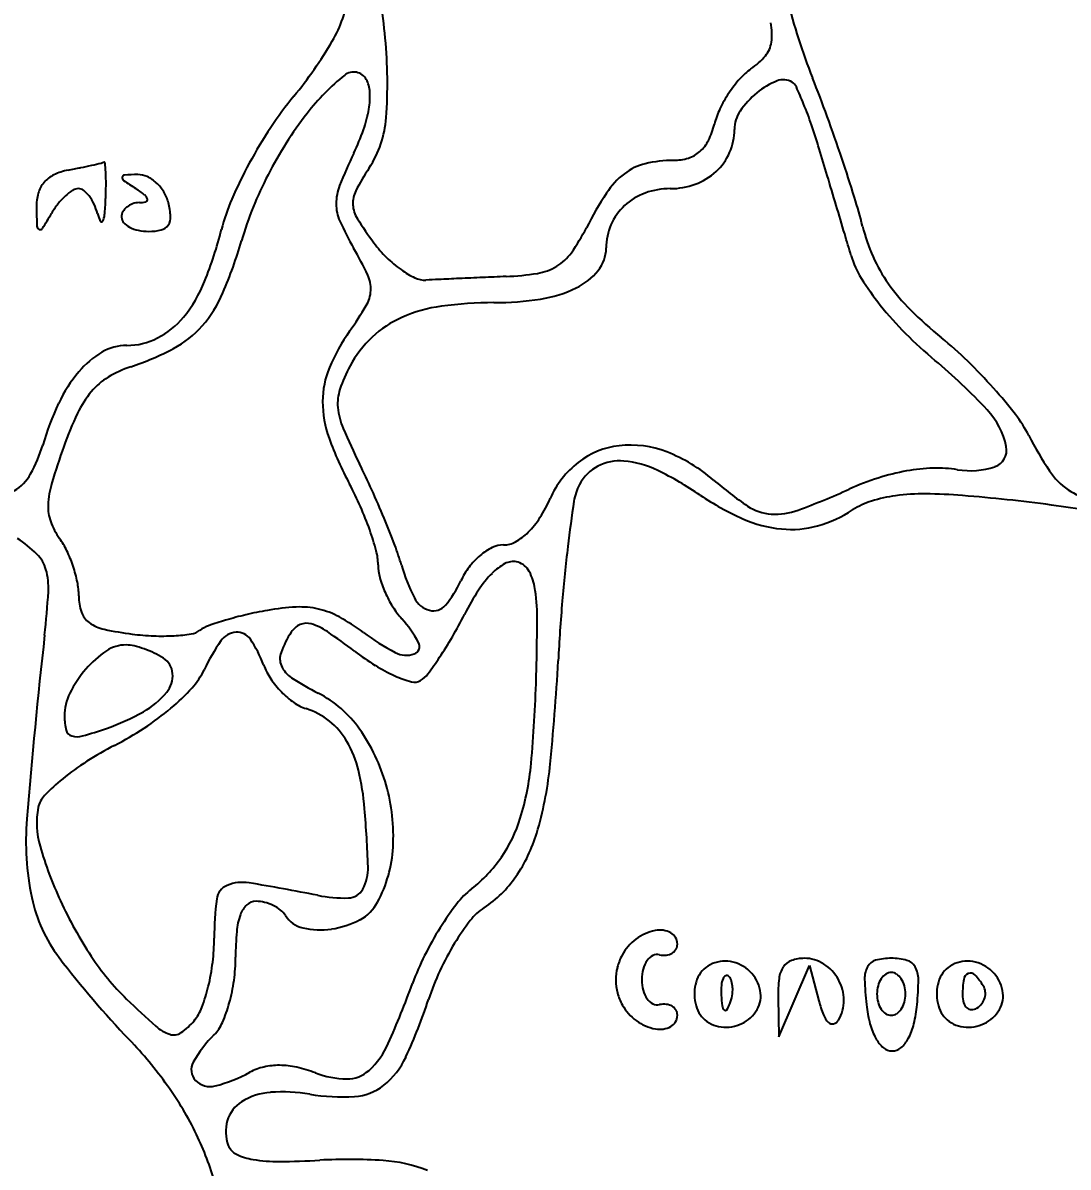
# Model space of a CAD drawing. Header units: millimetres. Extents: x 56222 to 3066687, y -650199 to -121287.
# Drawn here: x 135229.52 to 135234.33, y -182852.81 to -182847.54 of the extents above; entities that cross this region are included whole.
import ezdxf
from ezdxf import colors
from ezdxf.entities.mleader import LeaderData, LeaderLine
from ezdxf.math import Vec2, Vec3

# ---------------------------------------------------------------- set-up
doc = ezdxf.new("R2010")
doc.units = ezdxf.units.MM
doc.header["$MEASUREMENT"] = 0
doc.layers.add('Text', color=7, linetype='Continuous', lineweight=15)
doc.styles.add('style4', font='ARIALN.TTF')

msp = doc.modelspace()

# ---------------------------------------------------------------- linework, layer by layer
for p, q in [((135233.0691, -182852.045), (135233.1395, -182851.8809)), ((135233.1395, -182851.8809), (135233.1826, -182852.0443)), ((135232.9947, -182852.0286), (135232.9988, -182852.209)), ((135232.9988, -182852.209), (135233.0691, -182852.045))]:
    msp.add_line(p, q)
for centre, radius, start, end in [((135228.9668, -182847.8204), 2.2294, 5.3478, 14.6859), ((135230.4334, -182847.3286), 0.5899, 329.6852, 351.9547), ((135235.9504, -182846.6888), 3.0082, 194.3113, 201.5859), ((135232.6944, -182847.5956), 0.2718, 352.4303, 11.3111), ((135228.9667, -182847.8205), 2.2295, 355.9353, 5.3479), ((135229.2873, -182846.6584), 1.9175, 320.4313, 329.6851), ((135232.8444, -182847.6156), 0.1205, 319.7223, 352.4304), ((135232.668, -182847.4661), 0.3517, 305.0084, 319.7223), ((135231.041, -182847.8349), 0.0664, 29.2326, 128.6212), ((135233.0389, -182847.9956), 0.2948, 125.0085, 138.4701), ((135231.6461, -182848.5923), 1.0358, 128.6213, 142.3202), ((135230.9838, -182847.8668), 0.1319, 2.7378, 29.2326), ((135233.2578, -182848.1895), 0.5872, 138.4701, 146.509), ((135233.123, -182848.1397), 0.3562, 111.965, 129.3083), ((135233.0188, -182847.8812), 0.0775, 58.2826, 111.9651), ((135233.0335, -182847.8574), 0.0496, 24.3185, 58.2824), ((135226.9984, -182850.2306), 6.6191, 19.94377, 21.58584), ((135232.0407, -182848.9337), 1.6543, 140.4313, 146.612), ((135230.7494, -182847.8781), 0.3666, 350.3815, 2.7379), ((135233.2733, -182848.1997), 0.6058, 146.509, 154.4607), ((135233.1537, -182848.1771), 0.4046, 129.3082, 145.6321), ((135231.0796, -182848.7404), 2.1937, 22.0974, 24.3186), ((135231.3341, -182848.637), 1.919, 19.0197, 22.0974), ((135232.2884, -182849.0884), 1.8474, 142.3202, 152.7031), ((135230.5525, -182847.8447), 0.5663, 340.4394, 350.3815), ((135230.7063, -182847.9441), 0.4855, 326.7662, 355.9353), ((135233.0626, -182848.0991), 0.3723, 154.4607, 165.9107), ((135232.9428, -182848.0329), 0.1492, 145.632, 180), ((135224.8487, -182851.0106), 8.9059, 18.62918, 19.94376), ((135232.5329, -182849.2581), 2.2438, 146.6119, 151.5301), ((135230.0226, -182847.6564), 1.1286, 334.5051, 340.4394), ((135232.3398, -182847.9176), 0.373, 333.6828, 345.9107), ((135232.5277, -182848.0329), 0.2659, 336.4735, 0), ((135230.2987, -182848.994), 3.0142, 16.8254, 19.0197), ((135232.5229, -182848.0082), 0.1687, 311.5511, 333.6828), ((135233.24, -182849.1907), 2.4358, 154.5051, 158.32), ((135232.5385, -182848.0258), 0.1451, 287.3235, 311.551), ((135232.5313, -182848.0345), 0.262, 312.6851, 336.4735), ((135175.4255, -182865.5878), 60.3415, 16.70305, 16.825434), ((135229.2434, -182845.5987), 2.6654, 281.7049, 282.8341), ((135229.0079, -182844.5647), 3.7259, 282.8341, 283.5132), ((135229.8671, -182848.14), 0.0488, 283.5133, 298.5784), ((135229.8925, -182848.1866), 0.00422, 5.3057, 118.5781), ((135228.8504, -182848.2834), 1.0508, 2.9347, 5.306), ((135232.3907, -182849.181), 2.082, 151.5301, 156.5715), ((135232.4411, -182848.4356), 0.2516, 103.4034, 127.7401), ((135232.5176, -182848.7566), 0.5816, 90.3933, 103.4033), ((135232.512, -182847.9408), 0.2342, 270.3933, 287.3236), ((135225.5648, -182850.7692), 8.1502, 17.29969, 18.62917), ((135229.7205, -182848.366), 0.1377, 115.5, 139.6629), ((135229.7775, -182848.4855), 0.2701, 100.9022, 115.4999), ((135228.9313, -182844.0922), 4.204, 280.9022, 281.7048), ((135228.9645, -182848.2776), 0.9366, 359.4941, 2.9347), ((135229.9867, -182848.254), 0.0114, 93.351, 172.2867), ((135230.0584, -182849.479), 1.2385, 90.5372, 93.3509), ((135230.0478, -182848.3409), 0.1003, 64.8808, 90.5372), ((135230.0194, -182848.4014), 0.1671, 47.3741, 64.8808), ((135232.1703, -182849.0274), 1.7145, 152.7031, 163.6843), ((135232.1309, -182848.8775), 1.2177, 146.7662, 152.5129), ((135232.51, -182848.5246), 0.3642, 127.7402, 146.9661), ((135232.5176, -182848.0196), 0.2822, 289.8849, 312.6851), ((135143.8077, -182875.0755), 93.3521, 16.614871, 16.703106), ((135229.7154, -182848.3617), 0.131, 139.6629, 164.5692), ((135227.8425, -182848.2677), 2.0586, 357.5846, 359.4941), ((135229.991, -182848.2546), 0.0157, 172.2867, 234.99), ((135231.0219, -182846.7829), 1.8126, 234.99, 237.1275), ((135230.0016, -182848.4207), 0.1934, 31.1337, 47.3742), ((135231.1895, -182848.3755), 0.2293, 158.32, 179.9182), ((135232.4984, -182847.9665), 0.3387, 270, 289.885), ((135229.8128, -182848.3886), 0.2321, 164.5693, 180.799), ((135229.9284, -182848.5715), 0.3164, 132.7028, 141.8675), ((135229.8774, -182848.5162), 0.2413, 122.6166, 132.7029), ((135229.7741, -182848.3548), 0.0495, 90.0001, 122.6166), ((135229.7741, -182848.3447), 0.0395, 52.2071, 90), ((135229.7135, -182848.4228), 0.1383, 37.3241, 52.207), ((135229.666, -182848.4591), 0.1981, 24.7569, 37.3242), ((135228.2559, -182848.2851), 1.6448, 355.0662, 357.5846), ((135229.7172, -182848.8017), 0.5912, 52.2811, 57.1274), ((135230.0575, -182848.3618), 0.035, 14.2457, 52.281), ((135230.0815, -182848.3557), 0.0102, 285.9721, 14.2458), ((135230.0048, -182848.4188), 0.1897, 14.655, 31.1337), ((135231.3198, -182848.7169), 0.9149, 156.5715, 165.8927), ((135231.1591, -182848.3719), 0.1222, 152.5129, 183.6001), ((135233.7054, -182849.3019), 1.7901, 146.9661, 152.8706), ((135232.4788, -182848.5899), 0.2812, 109.8959, 132.7848), ((135232.4984, -182848.6442), 0.339, 90, 109.8959), ((135231.0988, -182849.0456), 2.354, 13.9481, 17.2997), ((135232.7256, -182848.3479), 3.1451, 180.799, 182.3785), ((135229.9822, -182848.6137), 0.3848, 141.8676, 149.7815), ((135229.6055, -182848.487), 0.2648, 14.6454, 24.7569), ((135230.0413, -182848.4448), 0.0709, 129.0852, 151.7971), ((135230.0504, -182848.4561), 0.0854, 108.6174, 129.0852), ((135230.0557, -182848.4719), 0.1021, 90.7019, 108.6173), ((135230.0531, -182848.2563), 0.1135, 270.7018, 285.9719), ((135229.8752, -182848.4527), 0.3236, 3.3816, 14.655), ((135231.1527, -182848.3755), 0.1925, 179.9183, 204.3294), ((135231.1744, -182848.3709), 0.1375, 183.6002, 212.1975), ((135232.4656, -182848.5757), 0.2619, 132.7847, 156.6269), ((135149.0923, -182873.4986), 87.8374, 16.525733, 16.614886), ((135227.6626, -182847.2626), 2.2996, 327.7989, 329.7815), ((135230.0456, -182848.3719), 0.1902, 194.6455, 205.8815), ((135229.8802, -182848.4522), 0.00627, 205.8814, 330.1732), ((135229.8249, -182848.4205), 0.07, 330.1734, 355.0663), ((135230.0256, -182848.4364), 0.0531, 151.7969, 180), ((135230.0102, -182848.4364), 0.0377, 180, 221.6198), ((135230.0539, -182848.3976), 0.0962, 221.6199, 242.3206), ((135230.1358, -182848.4373), 0.0626, 325.329, 3.3817), ((135232.2937, -182847.8596), 1.4446, 204.3294, 209.8524), ((135232.4916, -182847.5415), 1.6941, 212.1975, 216.7453), ((135229.5996, -182848.4778), 0.0164, 182.3785, 247.7029), ((135229.598, -182848.4815), 0.0123, 247.7026, 327.7987), ((135230.0804, -182848.3471), 0.1532, 242.3206, 258.4399), ((135230.0975, -182848.2632), 0.2388, 258.44, 270), ((135230.0975, -182848.2613), 0.2408, 270, 283.8603), ((135230.142, -182848.4417), 0.055, 283.8603, 325.329), ((135228.6592, -182848.0483), 1.8285, 338.0298, 345.8927), ((135231.2703, -182848.0543), 0.946, 324.7664, 332.8706), ((135232.4721, -182848.5785), 0.2689, 156.627, 180), ((135203.5332, -182857.3459), 31.0507, 16.33214, 16.5258), ((135234.2131, -182848.2721), 0.8549, 193.9481, 203.9353), ((135228.4565, -182847.9403), 2.1551, 336.9308, 343.6843), ((135231.6143, -182848.1965), 0.5992, 216.7453, 225.2674), ((135229.5408, -182849.4395), 1.7294, 25.1949, 29.8524), ((135231.8593, -182848.4703), 0.2249, 301.2093, 324.7664), ((135232.0394, -182848.5785), 0.1638, 320.8011, 360), ((135233.7312, -182848.497), 0.4171, 196.3322, 211.9605), ((135234.0927, -182848.3255), 0.7232, 203.9353, 215.2571), ((135231.5739, -182848.2372), 0.5419, 225.2673, 234.4572), ((135231.8478, -182848.4513), 0.247, 279.0605, 301.2093), ((135230.9698, -182848.7672), 0.1502, 357.2767, 25.1949), ((135231.5075, -182848.3302), 0.4277, 234.4573, 244.469), ((135231.3684, -182848.6214), 0.1049, 244.4689, 272.9051), ((135231.9674, -182860.4236), 11.7125, 92.62057, 92.90521), ((135234.8778, -182924.0118), 75.3672, 92.548651, 92.620615), ((135235.2846, -182933.1487), 84.5132, 92.475346, 92.548684), ((135235.2391, -182932.0956), 83.4591, 92.40135, 92.475376), ((135231.6898, -182847.4606), 1.2503, 272.4014, 279.0605), ((135231.9324, -182848.4912), 0.3019, 295.9831, 320.8011), ((135234.4781, -182848.031), 1.2975, 211.9605, 218.6681), ((135229.7661, -182848.4948), 0.6349, 320.7223, 338.0297), ((135230.9705, -182848.7673), 0.1494, 329.2542, 357.2766), ((135231.8144, -182848.249), 0.5713, 278.7777, 295.9831), ((135234.2415, -182848.2203), 0.9054, 215.2571, 225.2084), ((135229.9204, -182848.5638), 0.564, 318.6304, 336.9308), ((135231.6869, -182850.6076), 1.7775, 90, 97.8202), ((135231.6869, -182847.4236), 1.4065, 270, 278.7777), ((135229.6348, -182847.9727), 1.7036, 324.5467, 329.2541), ((135231.5383, -182849.5258), 0.6856, 97.8202, 113.7472), ((135234.7375, -182847.8234), 1.6297, 218.6681, 224.8035), ((135235.0275, -182847.4286), 2.0211, 225.2083, 230.668), ((135229.9689, -182848.6607), 0.3729, 297.0554, 320.7223), ((135229.9895, -182848.6246), 0.4719, 298.1484, 318.6303), ((135231.4559, -182849.3385), 0.4809, 113.7472, 133.3596), ((135231.7202, -182849.4577), 0.8565, 144.5468, 157.4469), ((135231.483, -182849.3672), 0.5204, 133.3597, 151.845), ((135235.0015, -182847.5613), 2.0017, 224.8035, 230.0623), ((135229.9966, -182849.2514), 0.2245, 90, 120.6039), ((135229.9966, -182848.715), 0.3119, 270, 297.0554), ((135229.6306, -182847.9538), 1.2327, 288.1466, 298.1485), ((135232.5284, -182850.4784), 1.9219, 45.8297, 50.6679), ((135230.0943, -182849.4166), 0.4164, 120.6038, 139.88), ((135230.168, -182849.5937), 0.4929, 108.1466, 121.4693), ((135231.3045, -182849.285), 0.4064, 157.4469, 179.9752), ((135231.6458, -182849.4543), 0.7051, 151.8451, 161.3651), ((135231.957, -182851.1975), 2.7408, 43.136, 50.0624), ((135232.1727, -182850.8446), 2.4324, 41.7747, 45.8296), ((135230.2821, -182849.5749), 0.662, 139.88, 154.811), ((135230.0761, -182849.4435), 0.3169, 121.4693, 140.0175), ((135230.1857, -182849.5354), 0.4599, 140.0176, 154.787), ((135231.1689, -182849.2935), 0.2018, 161.3652, 185.5234), ((135232.3567, -182850.6802), 2.1856, 37.6362, 41.7746), ((135230.9119, -182849.8711), 1.358, 154.811, 163.5343), ((135231.3949, -182849.2851), 0.4967, 179.9752, 199.8659), ((135231.3088, -182850.0642), 1.7013, 154.787, 160.3681), ((135231.2919, -182849.2816), 0.3253, 185.5235, 203.0672), ((135233.6997, -182849.5647), 0.3526, 11.7538, 43.136), ((135233.5928, -182849.727), 0.6248, 27.124, 37.6361), ((135233.7475, -182848.2359), 2.9944, 203.0673, 206.4979), ((135232.4317, -182848.9104), 1.5991, 199.8659, 208.1898), ((135235.6297, -182848.6836), 1.6638, 207.1239, 213.6106), ((135228.9951, -182849.3046), 0.6407, 330.6495, 343.5343), ((135232.8011, -182850.5965), 3.2857, 160.3681, 163.4431), ((135232.3051, -182849.8601), 0.3738, 96.4617, 127.9899), ((135232.3148, -182849.9458), 0.46, 68.6296, 96.4617), ((135233.9666, -182849.5092), 0.08, 288.5676, 11.7539), ((135232.3413, -182849.9065), 0.4327, 127.9899, 156.2436), ((135232.265, -182849.773), 0.2148, 84.9335, 117.6562), ((135232.2445, -182850.0042), 0.4468, 63.9854, 84.9335), ((135232.2096, -182850.2147), 0.7488, 49.3047, 68.6296), ((135229.3691, -182849.5148), 0.2118, 301.2394, 330.6495), ((135228.0204, -182851.091), 3.405, 24.2743, 26.498), ((135232.2592, -182849.7618), 0.2022, 117.6562, 151.894), ((135231.7434, -182851.0309), 1.5893, 55.8384, 63.9854), ((135233.7655, -182850.6013), 1.0124, 100.2003, 107.8186), ((135233.7383, -182850.4502), 0.8588, 91.9318, 100.2003), ((135233.7288, -182850.1679), 0.5763, 80.7826, 91.9318), ((135233.8783, -182849.2464), 0.3573, 260.7825, 288.5676), ((135234.5073, -182849.4297), 0.3161, 213.6105, 235.81), ((135230.056, -182849.7804), 0.4219, 163.4431, 177.3993), ((135229.7097, -182850.3693), 1.4891, 23.7777, 28.1899), ((135232.2949, -182849.7809), 0.2427, 151.894, 171.3879), ((135233.7817, -182848.3867), 1.6623, 229.3047, 236.0909), ((135233.8548, -182850.8793), 1.3043, 107.8186, 114.1186), ((135226.8733, -182851.6084), 4.6634, 22.5177, 24.2743), ((135233.346, -182848.6694), 1.2646, 235.8384, 246.0434), ((135231.6986, -182846.0632), 3.9724, 290.4576, 294.1187), ((135233.6222, -182850.3804), 0.667, 97.463, 107.235), ((135233.6668, -182850.7202), 1.0097, 89.6081, 97.463), ((135233.6579, -182852.0112), 2.3007, 85.3637, 89.6081), ((135233.1968, -182857.6981), 8.0063, 82.41797, 85.36373), ((135234.4797, -182849.4702), 0.2671, 235.81, 260.5982), ((135229.8343, -182849.7704), 0.1999, 177.3993, 199.879), ((135229.6797, -182850.3825), 1.5219, 19.437, 23.7777), ((135231.3478, -182849.4692), 0.6528, 327.5468, 336.2436), ((135239.0621, -182850.8058), 7.0871, 171.38788, 173.08472), ((135232.9774, -182849.5832), 0.2206, 236.0908, 266.1639), ((135233.5269, -182850.073), 0.3451, 107.235, 123.2339), ((135233.6605, -182854.2142), 4.4917, 77.8771, 82.418), ((135227.2278, -182851.4614), 4.2796, 20.7392, 22.5177), ((135231.5676, -182849.609), 0.3923, 314.8116, 327.5468), ((135233.0662, -182849.2991), 0.5755, 246.0433, 264.4262), ((135232.9826, -182849.5052), 0.2987, 266.1639, 290.4576), ((135233.0222, -182849.3027), 0.5758, 285.537, 303.2338), ((135229.9352, -182849.7339), 0.3072, 199.8791, 216.1749), ((135229.8735, -182850.3142), 1.3164, 15.0349, 19.4369), ((135233.0545, -182849.419), 0.4551, 264.4261, 285.537), ((135229.1781, -182850.3961), 0.575, 45.2715, 56.7662), ((135229.4022, -182850.1236), 0.3531, 25.4248, 36.175), ((135231.7307, -182849.8314), 0.1141, 270, 299.3089), ((135231.6555, -182849.6975), 0.2676, 299.3091, 314.8116), ((135229.4693, -182850.1021), 0.1613, 15.6675, 45.2715), ((135229.1542, -182850.2415), 0.6277, 18.4369, 25.4248), ((135230.9026, -182850.0377), 0.2508, 0, 15.0349), ((135230.0299, -182850.4004), 1.2833, 16.3779, 20.7392), ((135231.802, -182850.2059), 0.2772, 116.3675, 130.1731), ((135231.7307, -182850.062), 0.1166, 90, 116.3676), ((135238.5649, -182850.7455), 6.5861, 173.08474, 175.27772), ((135231.3676, -182850.0377), 0.2142, 180, 195.5336), ((135232.1366, -182849.7812), 0.9125, 196.3781, 206.5684), ((135231.8403, -182850.2513), 0.3366, 130.1731, 142.7952), ((135231.8587, -182850.2551), 0.2545, 118.5339, 135.2723), ((135231.7755, -182850.102), 0.0802, 78.9852, 118.5338), ((135231.7752, -182850.1032), 0.0814, 32.609, 78.9851), ((135229.3276, -182850.1418), 0.3085, 356.6135, 15.6676), ((135229.1607, -182850.2393), 0.6208, 11.4239, 18.4368), ((135231.6438, -182849.9609), 0.5009, 195.5335, 203.7663), ((135231.8379, -182850.2494), 0.3335, 142.7952, 155.5046), ((135232.0201, -182850.4151), 0.4817, 135.2723, 147.1855), ((135231.6685, -182850.1715), 0.2081, 9.5689, 32.6089), ((135229.4522, -182850.1804), 0.3234, 359.9999, 11.424), ((135231.0968, -182849.9118), 0.4808, 319.6286, 335.5046), ((135231.0314, -182850.2789), 0.8542, 359.899, 9.5689), ((135225.8008, -182849.9331), 3.8415, 353.6063, 356.6135), ((135230.0072, -182850.1804), 0.2316, 180, 198.716), ((135231.6808, -182849.9447), 0.5412, 203.7663, 211.7792), ((135231.4183, -182850.1404), 0.1093, 206.5684, 255.1042), ((135232.6806, -182850.841), 1.2676, 147.1856, 152.971), ((135230.9883, -182852.1586), 1.9429, 100.2126, 103.182), ((135230.8267, -182851.2615), 1.0314, 92.7922, 100.2126), ((135230.7948, -182850.6076), 0.3766, 77.0561, 92.7923), ((135230.796, -182850.6025), 0.3715, 61.1849, 77.0561), ((135231.547, -182850.0275), 0.3839, 211.7792, 222.1447), ((135231.4086, -182850.1769), 0.0716, 255.1042, 319.6287), ((135241.4401, -182850.983), 9.4712, 175.2778, 176.94805), ((135229.8798, -182850.2236), 0.097, 198.7161, 234.5518), ((135229.9338, -182850.1478), 0.1902, 234.5519, 257.6527), ((135230.8722, -182851.7108), 1.4801, 106.5106, 109.6959), ((135230.9258, -182851.8913), 1.6684, 103.182, 106.5107), ((135230.8242, -182850.3815), 0.0756, 73.2618, 112.9375), ((135230.5001, -182851.1405), 0.9855, 53.5233, 61.185), ((135230.8497, -182850.6586), 0.5565, 28.2565, 42.1447), ((135229.5583, -182849.248), 2.2376, 329.9538, 332.9711), ((135221.7217, -182850.2625), 10.1638, 358.32296, 359.89903), ((135230.2006, -182848.9291), 1.4377, 257.6527, 262.8522), ((135230.1718, -182849.1585), 1.2065, 262.8522, 267.5718), ((135230.1703, -182849.5529), 0.8116, 273.1355, 278.6823), ((135230.2789, -182850.264), 0.0922, 278.6821, 306.1469), ((135230.4268, -182850.4666), 0.1586, 109.6958, 126.1469), ((135230.5074, -182850.4415), 0.0945, 94.6086, 145.1443), ((135230.5056, -182850.4189), 0.0718, 33.7196, 94.6086), ((135231.2028, -182850.6312), 0.5317, 147.6527, 158.8986), ((135230.83, -182850.3951), 0.0903, 112.9375, 147.6527), ((135230.7679, -182850.5687), 0.2711, 55.8054, 73.2619), ((135229.3425, -182852.6666), 2.8074, 52.6659, 55.8053), ((135231.8024, -182849.379), 1.2052, 233.5233, 241.7424), ((135257.4828, -182853.4833), 28.0388, 173.60625, 175.34297), ((135229.9915, -182850.5641), 0.1584, 89.2556, 124.0463), ((135229.9914, -182850.5691), 0.1634, 76.3915, 89.2555), ((135229.9194, -182850.8667), 0.4696, 70.5385, 76.3915), ((135230.1617, -182849.396), 0.9687, 267.5718, 273.1355), ((135231.1882, -182850.9156), 0.9241, 145.1443, 154.6209), ((135230.0719, -182850.7083), 0.5932, 20.8168, 33.7195), ((135231.3075, -182850.4125), 0.0368, 289.6324, 28.2565), ((135229.9726, -182849.4877), 1.759, 326.3399, 329.9538), ((135230.1736, -182850.8336), 0.4837, 124.0464, 139.1868), ((135229.904, -182850.9102), 0.5158, 64.8317, 70.5385), ((135229.9612, -182850.7886), 0.3814, 57.6755, 64.8318), ((135230.7826, -182850.469), 0.0812, 158.8986, 203.9056), ((135231.7652, -182849.4903), 1.1874, 232.6659, 238.214), ((135231.2833, -182850.3447), 0.1088, 241.7425, 289.6325), ((135230.1102, -182849.5793), 1.5936, 323.002, 326.3399), ((135230.1159, -182850.544), 0.0919, 4.1886, 57.6754), ((135230.9206, -182850.3857), 0.3147, 200.8167, 213.9195), ((135230.8229, -182850.4512), 0.1253, 203.9056, 237.2783), ((135231.543, -182849.8487), 0.7657, 238.2142, 245.9217), ((135222.128, -182849.9534), 9.8683, 354.08761, 356.94813), ((135230.1979, -182850.8546), 0.5158, 139.1868, 153.9473), ((135230.0854, -182850.5462), 0.1225, 320.9967, 4.1887), ((135230.045, -182850.3733), 0.3412, 317.5871, 334.6209), ((135231.0236, -182850.3164), 0.4388, 213.9196, 224.1335), ((135231.5743, -182849.2817), 1.5154, 237.2783, 242.6556), ((135231.4641, -182850.0255), 0.5721, 245.9217, 254.082), ((135231.2817, -182850.4621), 0.1268, 301.7175, 323.002), ((135225.5542, -182850.3747), 6.3297, 354.7717, 358.32306), ((135229.5325, -182849.9051), 1.0354, 310.1416, 317.5872), ((135231.0028, -182850.3365), 0.4099, 224.1335, 234.6344), ((135231.3213, -182850.5261), 0.0515, 254.082, 301.7175), ((135229.9513, -182850.734), 0.2412, 153.9472, 180), ((135229.8933, -182850.3906), 0.3697, 299.0462, 320.9967), ((135230.8831, -182850.5052), 0.2031, 234.6344, 252.3912), ((135230.6343, -182851.0994), 0.531, 35.2238, 62.6556), ((135229.5456, -182849.7645), 1.0859, 289.2187, 299.0462), ((135229.3726, -182849.7155), 1.2834, 303.2955, 310.1415), ((135230.7215, -182851.0145), 0.3312, 51.1599, 72.3913), ((135229.9768, -182850.734), 0.2668, 180, 193.893), ((135230.716, -182851.0214), 0.3401, 30.3448, 51.16), ((135229.7533, -182850.7893), 0.0366, 193.893, 253.8671), ((135229.7682, -182850.7378), 0.0902, 253.8671, 285.75), ((135229.2741, -182848.9856), 1.9107, 285.75, 289.2187), ((135229.2599, -182849.5438), 1.4887, 297.1707, 303.2955), ((135230.3788, -182851.2798), 0.8438, 15.8337, 35.2239), ((135230.6499, -182852.2519), 1.5552, 117.1708, 122.5783), ((135230.5867, -182851.097), 0.4898, 13.5133, 30.3448), ((135230.4515, -182851.9414), 1.1867, 122.5783, 129.201), ((135229.9261, -182851.2558), 1.1693, 4.7277, 13.5132), ((135230.6172, -182850.838), 1.2456, 342.9244, 354.7718), ((135230.3129, -182850.801), 1.6397, 343.3016, 354.0877), ((135230.3055, -182851.7624), 0.9557, 129.201, 135.9833), ((135230.3512, -182851.2876), 0.8724, 356.7774, 15.8337), ((135229.6978, -182851.1752), 0.1107, 135.9832, 169.0992), ((135229.9631, -182851.2263), 0.3809, 169.0993, 196.1948), ((135225.5599, -182851.6169), 5.5504, 1.9631, 4.7276), ((135230.7976, -182851.3096), 1.2653, 175.343, 191.8189), ((135231.1864, -182851.0128), 0.6502, 325.3277, 342.9245), ((135231.1967, -182851.0661), 0.717, 325.535, 343.3016), ((135231.3237, -182850.8311), 1.7977, 196.1948, 204.7655), ((135230.6138, -182851.3024), 0.6095, 331.845, 356.7773), ((135231.1672, -182850.9996), 0.6734, 308.1886, 325.3277), ((135230.9055, -182851.4336), 0.2016, 331.4785, 1.9631), ((135230.4889, -182851.5853), 0.0789, 112.5041, 172.5571), ((135230.5293, -182851.6828), 0.1844, 80.5598, 112.5041), ((135228.8701, -182861.6616), 10.3003, 78.77828, 80.55968), ((135231.3513, -182851.1723), 0.5294, 303.2338, 325.5351), ((135230.234, -182851.4275), 0.6894, 191.819, 217.2807), ((135231.0003, -182850.9248), 0.6458, 258.7783, 271.4301), ((135231.0145, -182851.4929), 0.0776, 271.4301, 331.4786), ((135231.8271, -182851.8385), 0.3939, 128.1885, 142.3683), ((135231.4609, -182850.7678), 1.9488, 204.7655, 213.3309), ((135231.7904, -182851.7553), 1.3915, 172.557, 180), ((135230.6268, -182851.6861), 0.114, 132.6485, 159.8571), ((135230.5919, -182851.6482), 0.0625, 90.0001, 132.6485), ((135230.5919, -182851.7458), 0.1601, 75.8374, 90), ((135230.5808, -182851.7899), 0.2056, 64.0956, 75.8374), ((135230.5883, -182851.7743), 0.1883, 51.8905, 64.0956), ((135230.9795, -182851.4982), 0.1946, 297.8083, 331.8451), ((135232.5888, -182852.4257), 1.3557, 142.3683, 148.0174), ((135231.7867, -182851.8367), 0.265, 123.2338, 142.2339), ((135230.8028, -182851.7506), 0.3015, 159.8572, 175.0887), ((135230.6451, -182851.7019), 0.0962, 31.7175, 51.8907), ((135230.8345, -182851.5848), 0.1264, 211.7174, 257.4515), ((135230.8802, -182851.3097), 0.4076, 278.2232, 297.8083), ((135232.4555, -182852.3549), 1.111, 142.2339, 148.7854), ((135231.883, -182851.8434), 1.3856, 175.0887, 180), ((135230.8863, -182851.3522), 0.3648, 257.4514, 278.2232), ((135232.7373, -182852.5185), 1.5308, 148.0175, 153.5036), ((135232.472, -182851.9363), 0.2204, 101.3073, 126.7231), ((135232.4497, -182851.8249), 0.1068, 61.717, 101.3073), ((135229.4929, -182851.7553), 0.906, 352.9722, 360), ((135232.622, -182852.4558), 1.3057, 148.7853, 155.0848), ((135232.4741, -182851.9391), 0.2239, 126.7231, 151.845), ((135232.4725, -182851.7825), 0.0587, 0, 61.717), ((135232.501, -182851.9535), 0.2544, 151.845, 165.5697), ((135232.4397, -182851.8794), 0.0486, 78.6901, 116.4946), ((135232.4691, -182851.7323), 0.1014, 258.6901, 276.4774), ((135232.4731, -182851.7673), 0.0662, 276.4776, 300.9639), ((135232.481, -182851.7805), 0.0507, 300.9636, 329.5936), ((135232.4844, -182851.7825), 0.0468, 329.5938, 360), ((135233.1697, -182849.1927), 4.379, 217.2806, 223.7762), ((135230.809, -182851.1966), 1.1685, 213.3309, 225.895), ((135229.4211, -182851.7465), 0.9784, 346.3381, 352.9722), ((135229.7214, -182851.8434), 0.776, 352.1565, 0), ((135232.4946, -182852.3975), 1.2596, 153.5036, 159.8535), ((135232.4853, -182851.9258), 0.1155, 144.4623, 165.8365), ((135232.4504, -182851.9009), 0.0727, 116.4945, 144.4623), ((135232.7409, -182851.9922), 0.1287, 117.4761, 159.0064), ((135232.7501, -182852.0098), 0.1486, 80.1643, 117.4761), ((135232.7462, -182852.0319), 0.171, 45.95, 80.1643), ((135233.0822, -182851.93), 0.0762, 109.8676, 146.3634), ((135233.1147, -182852.0201), 0.1719, 90.0001, 109.8675), ((135233.1147, -182852.0157), 0.1676, 57.472, 90), ((135233.097, -182852.0435), 0.2005, 29.0272, 57.472), ((135233.4589, -182851.915), 0.0595, 104.7758, 151.7296), ((135233.5159, -182852.1311), 0.283, 90, 104.7758), ((135233.5159, -182852.124), 0.2759, 74.8994, 89.9999), ((135233.5717, -182851.9172), 0.0617, 29.0545, 74.8993), ((135233.8563, -182851.9922), 0.1287, 117.4761, 159.0064), ((135233.8654, -182852.0098), 0.1486, 80.1643, 117.4761), ((135233.8616, -182852.0319), 0.171, 45.95, 80.1643), ((135232.564, -182852.4288), 1.2418, 155.0849, 161.6263), ((135232.4801, -182851.9481), 0.2328, 165.5697, 180.2376), ((135232.5674, -182851.9465), 0.2002, 165.8365, 180.0001), ((135232.761, -182851.9484), 0.0213, 111.1533, 158.1904), ((135232.7582, -182851.941), 0.0134, 45.0001, 111.1536), ((135232.7323, -182851.9669), 0.05, 16.1716, 45), ((135232.75, -182852.028), 0.1656, 10.9007, 45.9501), ((135233.1218, -182851.9564), 0.1238, 146.3635, 173.104), ((135233.5077, -182851.9412), 0.1149, 151.7296, 181.6844), ((135233.5331, -182851.9853), 0.077, 123.7185, 146.3099), ((135233.5154, -182851.9588), 0.0451, 90.0001, 123.7184), ((135233.5154, -182851.9588), 0.0451, 56.2816, 89.9999), ((135233.4977, -182851.9853), 0.077, 33.6901, 56.2815), ((135233.5227, -182851.9445), 0.1178, 359.4933, 29.0545), ((135233.8843, -182851.9509), 0.0357, 113.3169, 170.9714), ((135233.8808, -182851.9427), 0.0268, 43.2763, 113.3167), ((135233.6702, -182852.1409), 0.316, 31.7175, 43.2762), ((135233.8654, -182852.028), 0.1656, 10.9007, 45.9501), ((135229.5598, -182851.7802), 0.8356, 339.4181, 346.3381), ((135229.6888, -182851.8389), 0.8089, 344.5536, 352.1565), ((135227.0505, -182850.4002), 4.5393, 336.0865, 339.8535), ((135232.4772, -182851.9481), 0.2299, 180.2375, 195.0046), ((135232.5674, -182851.9465), 0.2002, 179.9999, 194.1635), ((135232.7776, -182852.0063), 0.168, 159.0065, 175.2818), ((135233.1341, -182852.0011), 0.4012, 175.8312, 182.3587), ((135232.8391, -182851.9796), 0.1054, 158.1903, 175.8311), ((135232.6515, -182851.9903), 0.1341, 2.3587, 16.1717), ((135232.616, -182851.9918), 0.1698, 349.9605, 2.3587), ((135233.6026, -182852.0145), 0.6081, 173.104, 181.3204), ((135233.0965, -182852.0438), 0.2011, 0.6333, 29.0273), ((135234.7809, -182851.9038), 1.3887, 181.6844, 186.5146), ((135233.5966, -182852.0122), 0.1469, 165.1577, 180.0001), ((135233.5579, -182852.0019), 0.1068, 146.3098, 165.1576), ((135233.4729, -182852.0019), 0.1068, 14.8424, 33.6902), ((135233.4341, -182852.0122), 0.1469, 359.9999, 14.8423), ((135232.3107, -182851.9337), 1.3298, 354.4927, 359.4933), ((135233.893, -182852.0063), 0.168, 159.0065, 175.2818), ((135234.2944, -182852.016), 0.4509, 170.9714, 179.9999), ((135233.8834, -182852.0092), 0.0655, 6.9767, 31.7174), ((135233.1854, -182848.7448), 4.583, 225.895, 228.19), ((135228.881, -182851.2056), 2.6391, 335.4643, 341.6263), ((135232.4885, -182851.9451), 0.2416, 195.0047, 209.2326), ((135232.4853, -182851.9672), 0.1155, 194.1635, 215.5377), ((135232.4504, -182851.9922), 0.0727, 215.5377, 243.5055), ((135232.8176, -182852.0096), 0.2081, 175.2818, 189.1467), ((135232.8021, -182852.0121), 0.1924, 189.1467, 203.5409), ((135233.3829, -182851.9909), 0.6502, 182.3587, 186.6884), ((135232.604, -182851.9897), 0.1819, 338.1903, 349.9604), ((135232.7884, -182852.0206), 0.1265, 329.8953, 10.9007), ((135233.7613, -182851.8915), 0.5986, 194.791, 201.2598), ((135233.1286, -182852.0434), 0.169, 328.2825, 0.6333), ((135233.5966, -182852.0122), 0.1469, 179.9999, 194.8423), ((135233.4341, -182852.0122), 0.1469, 345.1577, 0.0001), ((135233.9329, -182852.0096), 0.2081, 175.2818, 189.1467), ((135233.9174, -182852.0121), 0.1924, 189.1467, 203.5409), ((135233.9792, -182852.016), 0.1358, 180, 195.4309), ((135233.8702, -182852.0086), 0.0789, 322.3856, 344.206), ((135233.8758, -182852.0102), 0.0731, 344.2059, 6.9768), ((135233.9038, -182852.0206), 0.1265, 329.8953, 10.9007), ((135230.1401, -182851.9981), 0.2158, 320.4827, 339.4181), ((135229.8138, -182851.8735), 0.6791, 336.5307, 344.5537), ((135232.4733, -182851.9535), 0.2242, 209.2326, 234.0875), ((135232.4397, -182852.0137), 0.0486, 243.5054, 281.3099), ((135232.4691, -182852.1608), 0.1014, 83.5226, 101.3099), ((135232.4731, -182852.1258), 0.0662, 59.0361, 83.5224), ((135232.481, -182852.1125), 0.0507, 30.4064, 59.0364), ((135232.4844, -182852.1106), 0.0468, 0, 30.4062), ((135232.7292, -182852.0439), 0.1129, 203.5409, 225.0001), ((135232.7693, -182852.0628), 0.0324, 186.6884, 225), ((135232.7519, -182852.0802), 0.00779, 224.9999, 325.8097), ((135232.6396, -182852.0039), 0.1436, 325.8098, 338.1904), ((135232.758, -182852.003), 0.1616, 295.7516, 329.8952), ((135234.04, -182851.9884), 0.643, 186.5146, 194.484), ((135233.5579, -182852.0224), 0.1068, 194.8424, 213.6902), ((135233.5331, -182852.039), 0.077, 213.6901, 236.2815), ((135233.4977, -182852.039), 0.077, 303.7185, 326.3099), ((135233.4729, -182852.0224), 0.1068, 326.3098, 345.1576), ((135232.9764, -182851.9979), 0.661, 346.6891, 354.4927), ((135233.8445, -182852.0439), 0.1129, 203.5409, 225.0001), ((135233.8974, -182852.0386), 0.0509, 195.4311, 227.5116), ((135233.8844, -182852.0528), 0.0316, 227.5115, 270.7177), ((135233.8842, -182852.0351), 0.0493, 270.7176, 301.7173), ((135233.8655, -182852.005), 0.0848, 301.7175, 322.3856), ((135233.8734, -182852.003), 0.1616, 295.7516, 329.8952), ((135230.0818, -182851.95), 0.2913, 304.4214, 320.4825), ((135230.2716, -182852.0723), 0.1801, 315, 336.5307), ((135232.4702, -182851.9578), 0.219, 234.0874, 259.3891), ((135232.4729, -182852.1106), 0.0584, 298.5713, 0), ((135232.7499, -182852.0231), 0.1423, 225, 262.8672), ((135232.7536, -182851.9938), 0.1718, 262.8671, 295.7515), ((135233.2965, -182852.0723), 0.0998, 201.2598, 225.5868), ((135233.2432, -182852.1268), 0.0236, 225.5869, 286.6976), ((135233.2386, -182852.1114), 0.0397, 286.6975, 328.2826), ((135233.6952, -182852.0775), 0.2868, 194.4839, 209.0545), ((135233.5154, -182852.0655), 0.0451, 236.2816, 269.9999), ((135233.5154, -182852.0655), 0.0451, 270.0001, 303.7184), ((135233.8653, -182852.0231), 0.1423, 225, 262.8672), ((135233.869, -182851.9938), 0.1718, 262.8671, 295.7515), ((135230.2497, -182852.027), 0.1795, 228.19, 252.2115), ((135230.213, -182852.1415), 0.0593, 252.2115, 304.4214), ((135230.8148, -182852.6155), 0.5882, 135, 150.5194), ((135232.4496, -182852.0679), 0.107, 259.389, 298.5714), ((135233.3504, -182852.0864), 0.2767, 331.7296, 346.6891), ((135228.6117, -182853.56), 1.9336, 35.5919, 43.7762), ((135230.8577, -182852.0884), 0.3747, 312.679, 336.0865), ((135233.582, -182852.1404), 0.1573, 209.0546, 229.3039), ((135233.4642, -182852.1476), 0.1474, 310.5008, 331.7297), ((135230.956, -182852.1527), 0.3582, 308.592, 335.4644), ((135233.5197, -182852.2129), 0.0617, 229.304, 270), ((135233.5197, -182852.2125), 0.0621, 270, 310.5008), ((135230.3649, -182852.3612), 0.0713, 150.5194, 223.4135), ((135230.6881, -182852.6069), 0.2653, 103.0818, 118.1549), ((135230.697, -182852.6451), 0.3045, 89.489, 103.0817), ((135230.6964, -182852.7172), 0.3766, 77.3909, 89.489), ((135230.6406, -182852.9667), 0.6322, 69.1832, 77.3909), ((135230.3799, -182852.3469), 0.092, 223.4135, 284.9014), ((135230.2127, -182851.7185), 0.7423, 284.9015, 298.155), ((135231.0149, -182851.9822), 0.421, 249.1833, 269.1895), ((135231.011, -182852.2547), 0.1485, 269.1896, 312.6789), ((135228.9225, -182853.3376), 1.5514, 25.9382, 35.5919), ((135230.6797, -182852.7555), 0.2911, 94.1553, 122.1281), ((135230.7133, -182853.2173), 0.7542, 80.4105, 94.1553), ((135231.0298, -182852.2452), 0.2399, 273.512, 308.592), ((135230.6063, -182852.6385), 0.153, 122.128, 163.7548), ((135230.9892, -182851.5842), 0.9021, 260.4105, 273.5121), ((135230.6303, -182852.6456), 0.1781, 163.7548, 200.9165), ((135229.1421, -182853.2308), 1.3072, 15.4246, 25.9383), ((135230.5347, -182852.6821), 0.0757, 200.9166, 244.2831), ((135230.6223, -182852.5002), 0.2776, 244.2831, 260.7842), ((135230.6935, -182852.0611), 0.7224, 260.7843, 270.4228), ((135230.6708, -182848.987), 3.7966, 270.4228, 273.2423), ((135231.0196, -182855.1437), 2.37, 86.2118, 93.2423), ((135231.1316, -182853.4528), 0.6753, 68.3123, 86.2117)]:
    msp.add_arc(centre, radius, start, end)

# ---------------------------------------------------------------- leaders
at = {"layer": 'Text', "color": 1, "lineweight": 0, "ltscale": 20}
ml = msp.add_multileader_mtext('Standard', dxfattribs=at)
ml.set_content('frame_\\Pply+veneer\\Pfinish', color=1, style='style4')
ml.set_leader_properties()
ml.build(insert=Vec2(0, 0))
ml.multileader.update_dxf_attribs({"dogleg_length": 2.0246, "arrow_head_size": 2})
ctx = ml.context
ctx.base_point, ctx.char_height, ctx.arrow_head_size, ctx.landing_gap_size, ctx.plane_origin = Vec3(135313.369, -182845.3509), 3, 2, 0.4, Vec3(135249.0093, -182843.3509)
notes = []
notes.append((ctx, [(0, (1, 1, 0), (135311.3444, -182845.3509), (1, 0), 2.0246, [(0, [(135187.0188, -182845.5403)], 0, [])])]))
ctx.mtext.insert = Vec3(135313.769, -182843.8263)
for ctx, leaders in notes:
    for number, flags, end, landing, length, lines in leaders:
        leader = LeaderData()
        leader.index, (leader.has_last_leader_line, leader.has_dogleg_vector, leader.attachment_direction) = number, flags
        leader.last_leader_point, leader.dogleg_vector, leader.dogleg_length = Vec3(end), Vec3(landing), length
        for number, points, colour, breaks in lines:
            line = LeaderLine()
            line.index, line.vertices, line.color, line.breaks = number, Vec3.list(points), colors.encode_raw_color(colour), breaks
            leader.lines.append(line)
        ctx.leaders.append(leader)

doc.saveas('drawing.dxf')
